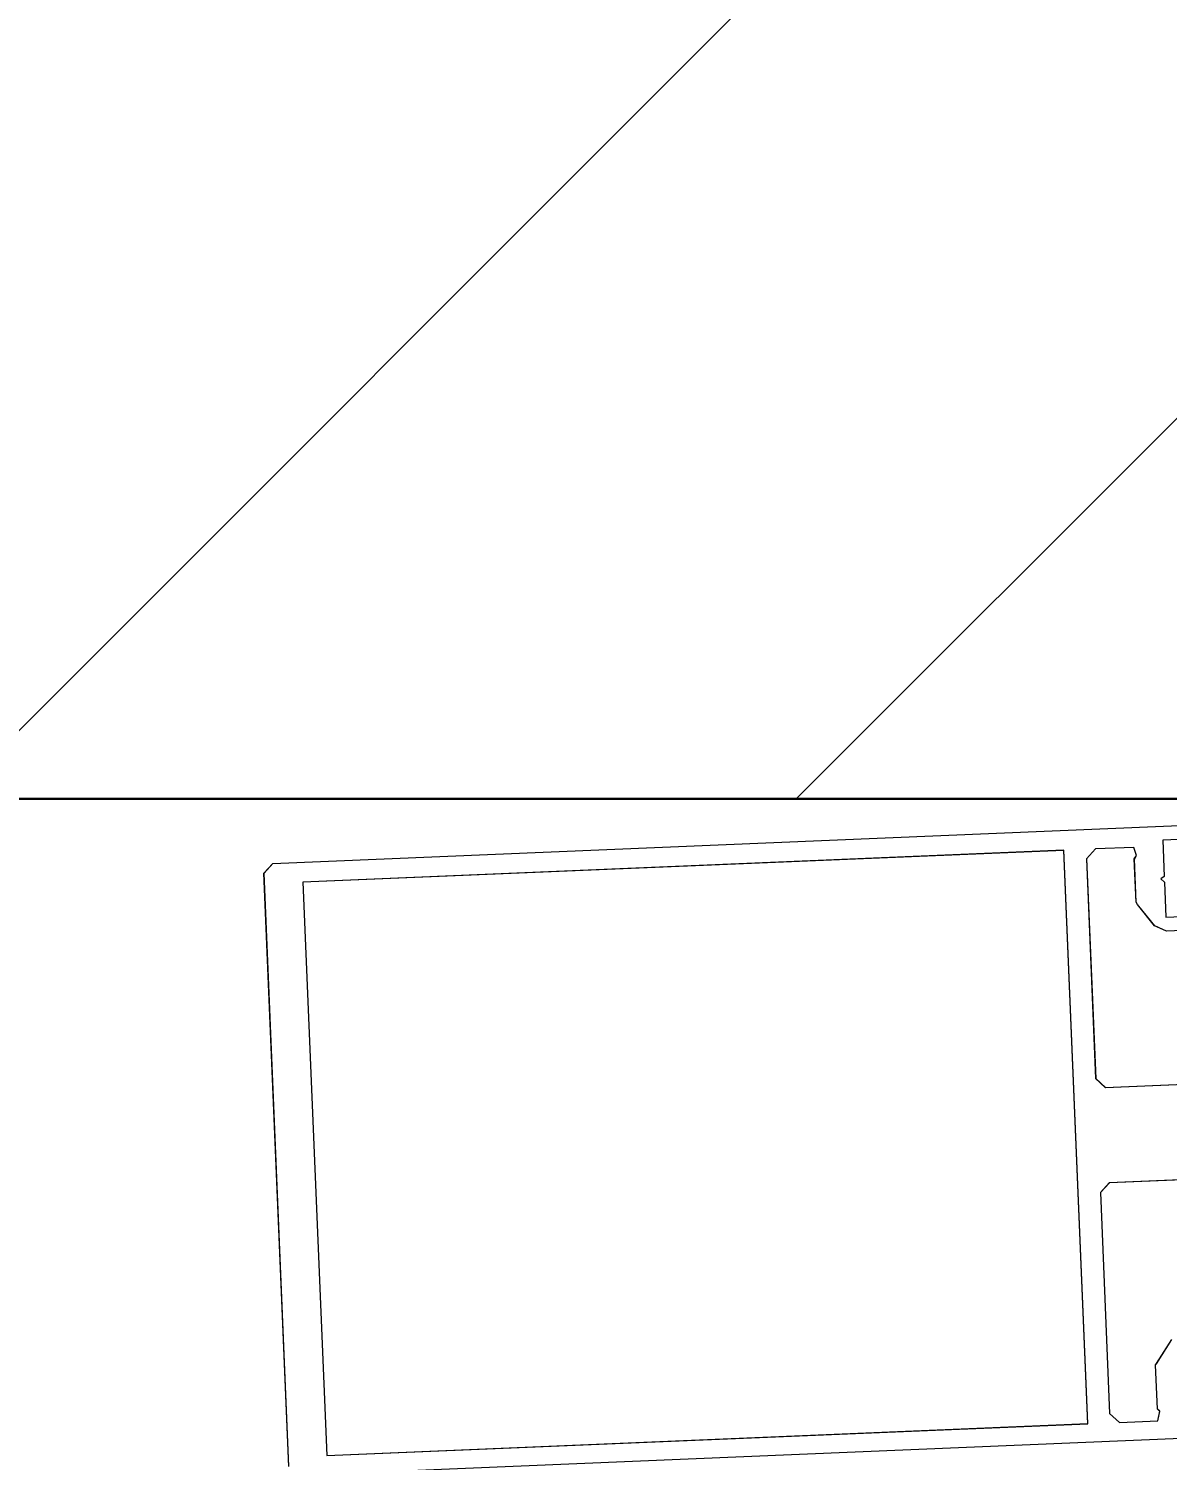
# Model space of a CAD drawing. Header units: millimetres. Extents: x -8689834 to 9419935, y -284943 to 166066.
# Drawn here: x -187800.7 to -187681.7, y 114769.2 to 114918.8 of the extents above; entities that cross this region are included whole.
import ezdxf
from ezdxf import colors
from ezdxf.entities.mleader import LeaderData, LeaderLine
from ezdxf.math import Vec2, Vec3

# ---------------------------------------------------------------- set-up
doc = ezdxf.new("R2010")
doc.units = ezdxf.units.MM
doc.header["$MEASUREMENT"] = 0
doc.layers.get('0').update_dxf_attribs({"color": 250, "lineweight": 9})
doc.layers.add('АР_новое окно', color=155, linetype='Continuous')
for name, color, linetype, lineweight in [('АР_Окна', 4, 'Continuous', 0), ('АР_Отметки', 250, 'Continuous', 15), ('АР_Сущ Несущая стена', 216, 'Continuous', 30), ('АР_Штриховка кирпич', 250, 'Continuous', 9)]:
    doc.layers.add(name, color=color, linetype=linetype, lineweight=lineweight)
doc.styles.add('ISOCPEUR', font='isocpeur.ttf', dxfattribs={"width": 0.7})

# ---------------------------------------------------------------- blocks, each defined once
blk = doc.blocks.new('стойка витр.')
at = {"lineweight": 0, "ltscale": 100, "transparency": 33554687}
for points in [[(-25.21, 23.16), (-20.54, 24.93), (-19.2, 21.4), (-18.77, 21.3), (-18.98, 20.83), (-17.68, 17.41), (-22.36, 15.63)], [(-22.75, 13.92), (-17.17, 16.04), (-16.24, 17.04), (-15.47, 19.81), (-15.44, 20.08), (-17.04, 24.3), (-17.4, 24.56), (-17.47, 25.44), (-13.71, 26.87), (-12.45, 26.3), (-4.31, 4.82), (-4.87, 3.56), (-32.69, -6.98)], [(-29.14, -16.33), (-1.33, -5.78), (-0.07, -6.35), (8.12, -27.94), (7.55, -29.2), (3.79, -30.63), (3.22, -29.8), (3.36, -29.49), (1.72, -25.16), (1.56, -25.09), (-0.9, -23.41)], [(-3.95, -35.65), (88.62, -0.55)], [(89.18, 0.71), (67.18, 58.72), (65.93, 59.28), (-26.64, 24.18)]]:
    blk.add_lwpolyline(points, dxfattribs=at)
blk.add_lwpolyline([(63.81, 56.26), (85.07, 0.19), (10.63, -28.03), (-10.63, 28.03)], close=True, dxfattribs=at)
blk = doc.blocks.new('A$Cec9b444d')
at = {"layer": 'АР_новое окно', "lineweight": 0, "ltscale": 100, "transparency": 33554687}
for points in [[(6547.22, 2247.73), (6542.22, 2247.52), (6542.38, 2243.74), (6542.03, 2243.49), (6542.41, 2243.14), (6542.56, 2239.48), (6547.55, 2239.69)], [(6548.59, 2238.27), (6542.62, 2238.02), (6541.38, 2238.58), (6539.57, 2240.82), (6539.44, 2241.06), (6539.25, 2245.57), (6539.48, 2245.94), (6539.2, 2246.78), (6535.18, 2246.62), (6534.25, 2245.6), (6535.21, 2222.65), (6536.22, 2221.71), (6565.95, 2222.96)], [(6566.37, 2212.97), (6536.64, 2211.73), (6535.71, 2210.71), (6536.67, 2187.64), (6537.69, 2186.7), (6541.71, 2186.87), (6541.91, 2187.86), (6541.66, 2188.09), (6541.46, 2192.72), (6541.58, 2192.85), (6543.19, 2195.35)], [(6550.81, 2185.3), (6451.89, 2181.16)], [(6450.88, 2182.09), (6448.28, 2244.08), (6449.22, 2245.09), (6548.13, 2249.23)]]:
    blk.add_lwpolyline(points, dxfattribs=at)
blk.add_lwpolyline([(6452.35, 2243.15), (6454.85, 2183.24), (6534.4, 2186.57), (6531.89, 2246.48)], close=True, dxfattribs=at)
at = {"layer": 'АР_новое окно', "xscale": -1, "rotation": 23.16307739127605}
blk.add_blockref('стойка витр.', (6533.15, 2216.52), dxfattribs=at)
blk = doc.blocks.new('_DotSmall')
at = {"color": 0, "linetype": 'ByBlock', "const_width": 0.5}
blk.add_lwpolyline([(-0.0625, 0, 1), (0.0625, 0, 1)], format="xyb", close=True, dxfattribs=at)

msp = doc.modelspace()

# ---------------------------------------------------------------- hatches: boundary and pattern name
at = {"layer": 'АР_Штриховка кирпич', "ltscale": 100}
h = msp.add_hatch(dxfattribs=at)
h.set_pattern_fill('ANSI32', scale=500)
h.set_pattern_definition([(45, (-1163613.57, 164426.86), (-132.58252, 132.58252), []), (45, (-1163525.18, 164426.86), (-132.58252, 132.58252), [])])
edge = h.paths.add_edge_path()
edge.add_line((-187128.92, 115850.68), (-187998.92, 115850.68))
edge.add_arc((-1516683.08, 115344.51), 1328684.26, -0.0218272, 0.0218272, ccw=False)
edge.add_line((-187998.92, 114838.34), (-187514.56, 114838.34))
edge.add_line((-187514.56, 114838.34), (-187514.56, 115210.68))
edge.add_line((-187514.56, 115210.68), (-187128.92, 115210.68))
edge.add_line((-187128.92, 115210.68), (-187128.92, 115850.68))

# ---------------------------------------------------------------- linework, layer by layer
at = {"layer": 'АР_Сущ Несущая стена', "color": 7, "ltscale": 100}
msp.add_line((-187998.92, 114838.34), (-187514.56, 114838.34), dxfattribs=at)
at = {"layer": 'АР_Сущ Несущая стена', "color": 7, "lineweight": 18, "ltscale": 100}
msp.add_arc((-196961.86, 115328.54), 9619.8, 272.217733, 357.07912, dxfattribs=at)

# ---------------------------------------------------------------- block references
at = {"layer": 'АР_Окна', "color": 7, "ltscale": 100}
msp.add_blockref('A$Cec9b444d', (-194224.41, 112586.5), dxfattribs=at)

# ---------------------------------------------------------------- leaders
at = {"layer": 'АР_Отметки', "color": 7}
ml = msp.add_multileader_mtext('Standard', dxfattribs=at)
ml.set_content('0,000', color=7, style='ISOCPEUR')
ml.set_leader_properties(color=256, linetype='Continuous', lineweight=-1)
ml.set_arrow_properties(name='DOTSMALL')
ml.build(insert=Vec2(0, 0))
ml.multileader.update_dxf_attribs({"has_text_frame": 1, "text_left_attachment_type": 4, "text_right_attachment_type": 4, "dogleg_length": 100, "arrow_head_size": 180})
ctx = ml.context
ctx.base_point, ctx.char_height, ctx.arrow_head_size, ctx.landing_gap_size, ctx.plane_origin = Vec3(-204826.27, 122318.21), 250, 180, 50, Vec3(-207886.64, 120174.82)
ctx.left_attachment, ctx.right_attachment = 4, 4
notes = []
notes.append((ctx, [(0, (0, 0, 0), (0, 0), (1, 0), 1, [])]))
ctx.mtext.insert, ctx.mtext.width, ctx.mtext.line_spacing_style, ctx.mtext.flow_direction = Vec3(-204776.27, 122651.55), 852.697, 2, 5
ml = msp.add_multileader_mtext('Standard', dxfattribs=at)
ml.set_content('{\\W0.8;-2,730}', color=7, style='ISOCPEUR')
ml.set_leader_properties(color=256, linetype='Continuous', lineweight=-1)
ml.set_arrow_properties(name='DOTSMALL')
ml.build(insert=Vec2(0, 0))
ml.multileader.update_dxf_attribs({"has_text_frame": 1, "text_left_attachment_type": 4, "text_right_attachment_type": 4, "dogleg_length": 100, "arrow_head_size": 180})
ctx = ml.context
ctx.base_point, ctx.char_height, ctx.arrow_head_size, ctx.landing_gap_size, ctx.plane_origin = Vec3(-314791.32, 121809.02, 0), 250, 180, 50, Vec3(-319449.83, 117956.71, 0)
ctx.left_attachment, ctx.right_attachment = 4, 4
notes.append((ctx, [(0, (0, 0, 0), (0, 0), (1, 0), 1, [])]))
ctx.mtext.insert, ctx.mtext.width, ctx.mtext.defined_height, ctx.mtext.line_spacing_style, ctx.mtext.flow_direction = Vec3(-314741.32, 122142.35, 0), 769.989, 343.89, 2, 5
ml = msp.add_multileader_mtext('Standard', dxfattribs=at)
ml.set_content('{\\W0.8;-2,430}', color=7, style='ISOCPEUR')
ml.set_leader_properties(color=256, linetype='Continuous', lineweight=-1)
ml.set_arrow_properties(name='DOTSMALL')
ml.build(insert=Vec2(0, 0))
ml.multileader.update_dxf_attribs({"has_text_frame": 1, "text_left_attachment_type": 4, "text_right_attachment_type": 4, "dogleg_length": 100, "arrow_head_size": 180})
ctx = ml.context
ctx.base_point, ctx.char_height, ctx.arrow_head_size, ctx.landing_gap_size, ctx.plane_origin = Vec3(-301002.25, 120038.58), 250, 180, 50, Vec3(-299949.55, 118383.41)
ctx.left_attachment, ctx.right_attachment = 4, 4
notes.append((ctx, [(0, (0, 0, 0), (0, 0), (1, 0), 1, [])]))
ctx.mtext.insert, ctx.mtext.width, ctx.mtext.line_spacing_style, ctx.mtext.flow_direction = Vec3(-300952.25, 120371.92), 852.697, 2, 5
ml = msp.add_multileader_mtext('Standard', dxfattribs=at)
ml.set_content('{\\W0.8;-2,430}', color=7, style='ISOCPEUR')
ml.set_leader_properties(color=256, linetype='Continuous', lineweight=-1)
ml.set_arrow_properties(name='DOTSMALL')
ml.build(insert=Vec2(0, 0))
ml.multileader.update_dxf_attribs({"has_text_frame": 1, "text_left_attachment_type": 4, "text_right_attachment_type": 4, "dogleg_length": 100, "arrow_head_size": 180})
ctx = ml.context
ctx.base_point, ctx.char_height, ctx.arrow_head_size, ctx.landing_gap_size, ctx.plane_origin = Vec3(-336711.89, 117132.66), 250, 180, 50, Vec3(-335659.19, 115477.48)
ctx.left_attachment, ctx.right_attachment = 4, 4
notes.append((ctx, [(0, (0, 0, 0), (0, 0), (1, 0), 1, [])]))
ctx.mtext.insert, ctx.mtext.width, ctx.mtext.line_spacing_style, ctx.mtext.flow_direction = Vec3(-336661.89, 117465.99), 852.697, 2, 5
for ctx, leaders in notes:
    for number, flags, end, landing, length, lines in leaders:
        leader = LeaderData()
        leader.index, (leader.has_last_leader_line, leader.has_dogleg_vector, leader.attachment_direction) = number, flags
        leader.last_leader_point, leader.dogleg_vector, leader.dogleg_length = Vec3(end), Vec3(landing), length
        for number, points, colour, breaks in lines:
            line = LeaderLine()
            line.index, line.vertices, line.color, line.breaks = number, Vec3.list(points), colors.encode_raw_color(colour), breaks
            leader.lines.append(line)
        ctx.leaders.append(leader)

doc.saveas('drawing.dxf')
